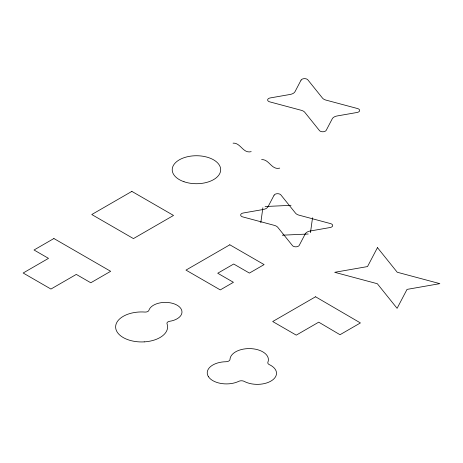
<?xml version="1.0" encoding="UTF-8"?>
<svg xmlns="http://www.w3.org/2000/svg" width="463" height="463" viewBox="0 0 463 463"><rect width="100%" height="100%" fill="white"/><g stroke="black" fill="none" stroke-linecap="round" stroke-linejoin="round"><path stroke-width="0.69" d="M260.796 222.772L262.874 207.818M310.459 232.704L312.542 217.755M251.195 151.65C243.006 153.832 240.65 142.592 233.074 143.148M279.727 168.127C271.544 170.303 269.182 159.069 261.612 159.625M265.114 206.527L291.019 205.323M282.32 235.198L308.219 234M301.06 80.134L295.018 91.645A7.286 4.208 0 0 1 290.156 94.452L270.224 97.936A3.646 2.107 0 0 0 267.643 99.805A3.646 2.107 0 0 0 269.75 101.86L301.274 110.298A7.286 4.208 0 0 1 304.822 112.347L319.441 130.549A3.646 2.107 0 0 0 323 131.764A3.646 2.107 0 0 0 326.236 130.277L332.278 118.765A7.286 4.208 0 0 1 337.139 115.958L357.071 112.474A3.646 2.107 0 0 0 359.647 110.605A3.646 2.107 0 0 0 357.546 108.55L326.016 100.112A7.286 4.208 0 0 1 322.468 98.063L307.854 79.862A3.646 2.107 0 0 0 304.295 78.646A3.646 2.107 0 0 0 301.06 80.134M274.084 195.195L268.042 206.701A7.286 4.208 0 0 1 263.181 209.507L243.249 212.997A3.646 2.107 0 0 0 240.667 214.861A3.646 2.107 0 0 0 242.768 216.916L274.299 225.354A7.286 4.208 0 0 1 277.846 227.402L292.46 245.604A3.646 2.107 0 0 0 296.025 246.82A3.646 2.107 0 0 0 299.254 245.332L305.296 233.827A7.286 4.208 0 0 1 310.158 231.02L330.09 227.53A3.646 2.107 0 0 0 332.671 225.66A3.646 2.107 0 0 0 330.565 223.606L299.04 215.168A7.286 4.208 0 0 1 295.492 213.119L280.879 194.917A3.646 2.107 0 0 0 277.314 193.702A3.646 2.107 0 0 0 274.084 195.195M377.467 247.63L367.518 266.572L334.703 272.313L377.333 283.726L397.092 308.335L407.035 289.392L439.85 283.645L397.225 272.238L377.467 247.63M131.862 191.387L91.772 214.531L133.437 238.59L173.527 215.445L131.862 191.387M53.899 238.526L34.025 249.997L48.511 258.36L23.15 273.008L50.942 289.051L76.302 274.409L90.789 282.771L110.657 271.301L53.899 238.526M229.816 244.794L185.976 270.103L220.272 289.907L233.433 282.308L217.726 273.239L233.705 264.014L249.412 273.083L264.113 264.599L229.816 244.794M315.563 296.777L272.695 321.53L296.262 335.137L318.729 322.167L340.01 334.72L360.417 322.937L315.563 296.777M184.002 181.733A24.238 13.994 0 0 0 220.683 169.944A24.238 13.994 0 0 0 184.662 157.501A24.238 13.994 0 0 0 184.002 181.733M144.213 341.873A25.986 15.001 0 0 0 167.016 323.776A3.646 2.107 0 0 1 169.632 321.299A16.668 9.625 0 0 0 181.872 310.887A16.668 9.625 0 0 0 165.795 302.385A16.668 9.625 0 0 0 148.895 310.337A3.646 2.107 0 0 1 144.855 312.056A25.986 15.001 0 0 0 115.628 326.756A25.986 15.001 0 0 0 144.213 341.873M208.472 376.737A19.203 11.089 0 0 0 238.763 381.321A4.155 2.402 0 0 1 244.256 381.402A19.203 11.089 0 0 0 271.85 380.517A19.203 11.089 0 0 0 269.339 364.63A4.155 2.402 0 0 1 267.898 362.211A19.203 11.089 0 0 0 251.646 348.68A19.203 11.089 0 0 0 230.007 359.398A4.155 2.402 0 0 1 225.956 361.736A19.203 11.089 0 0 0 208.472 376.737"/></g></svg>
